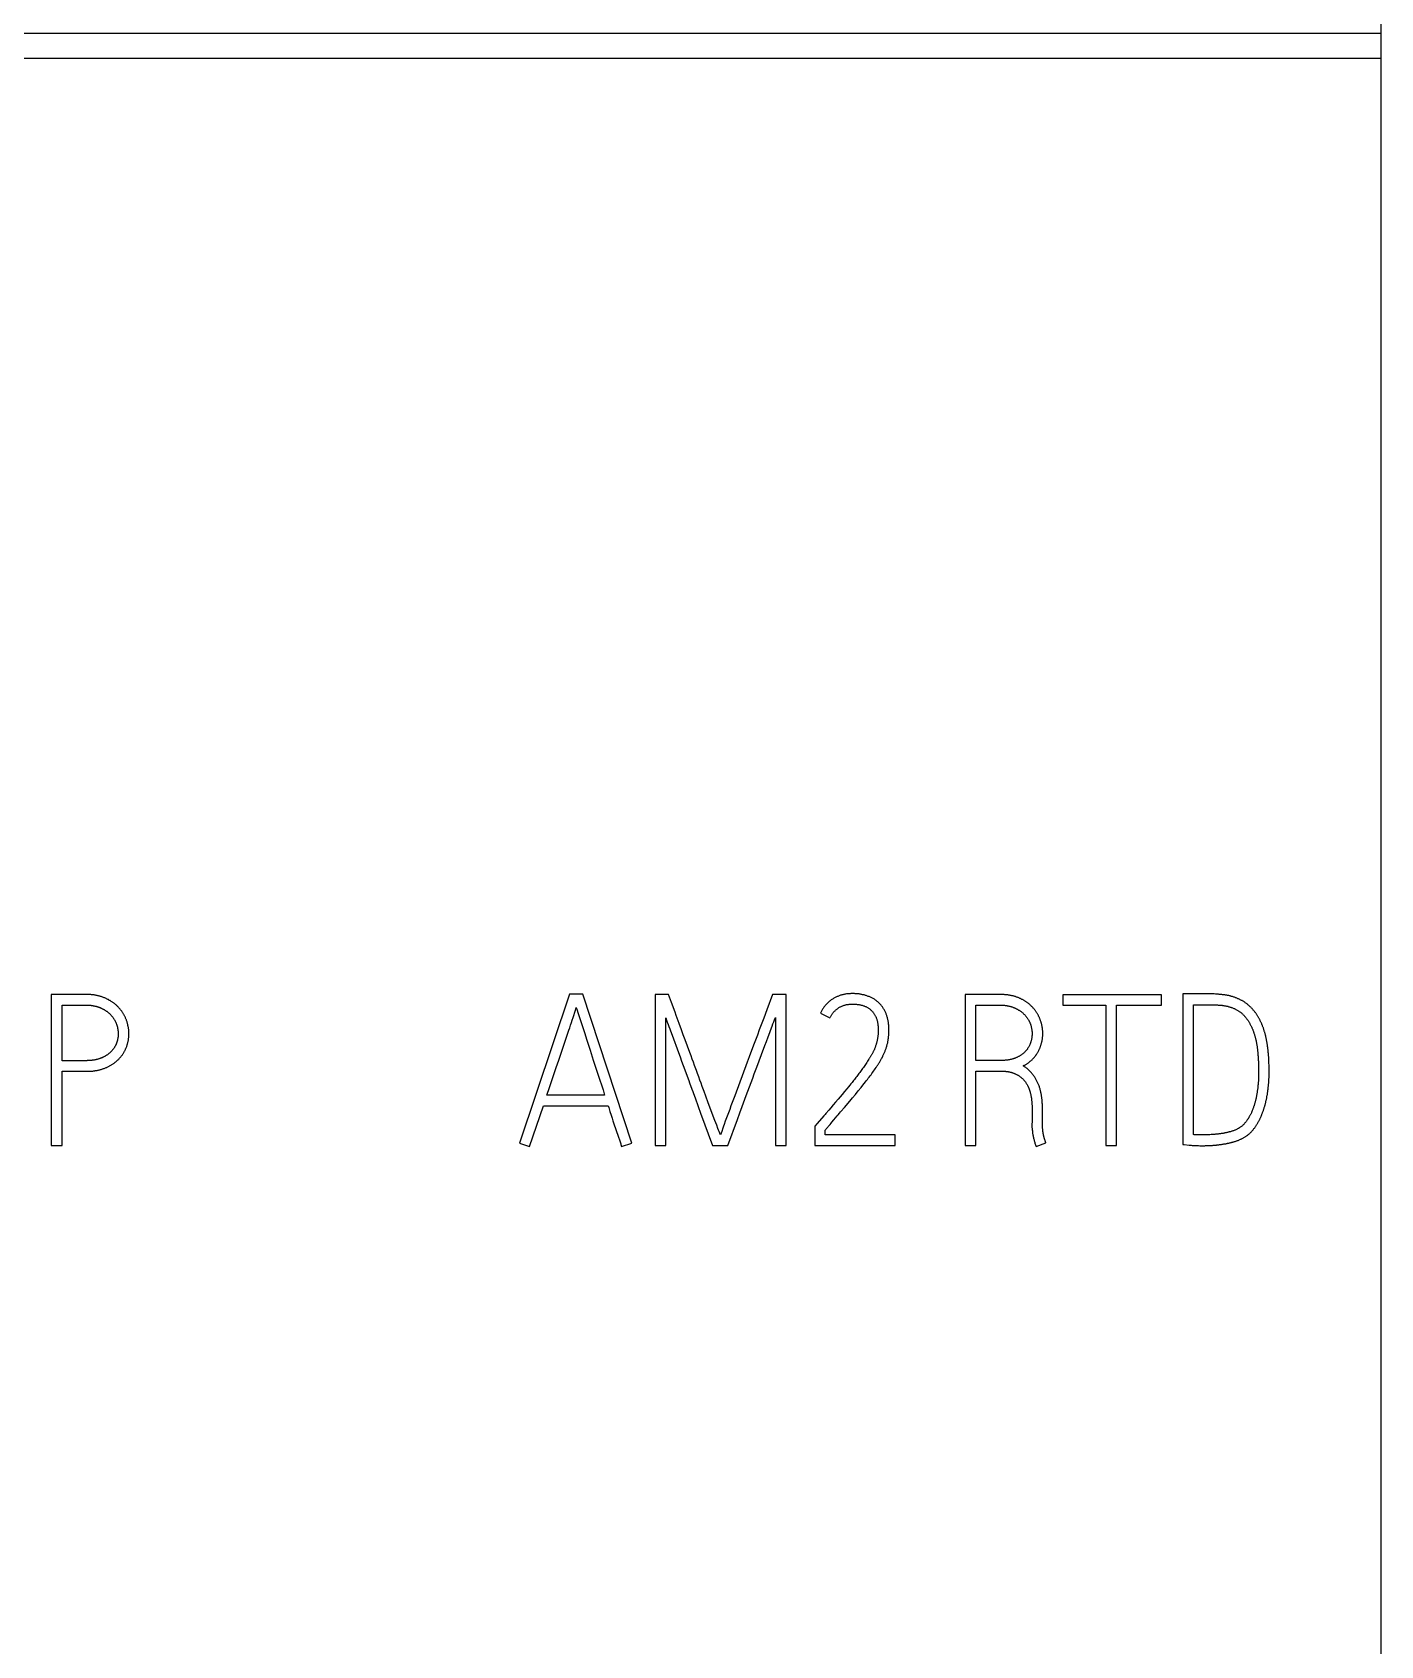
# Model space of a CAD drawing. Extents: x 0 to 420, y 0 to 297.
# Drawn here: x 125.18 to 143.03, y 193.32 to 214.69 of the extents above; entities that cross this region are included whole.
import ezdxf

# ---------------------------------------------------------------- set-up
doc = ezdxf.new("R2010")
doc.units = 0
doc.header["$LTSCALE"] = 23.1
doc.layers.add('10000_FRONT', color=7, linetype='CONTINUOUS')
doc.layers.add('10500_FRONT_LABELING', color=7, linetype='CONTINUOUS')

msp = doc.modelspace()

# ---------------------------------------------------------------- linework, layer by layer
at = {"layer": '10000_FRONT', "color": 7, "linetype": 'CONTINUOUS'}
for p, q in [((143.031, 237.197), (143.031, 147.197)), ((107.531, 214.677), (143.031, 214.677)), ((107.531, 214.344), (143.031, 214.344))]:
    msp.add_line(p, q, dxfattribs=at)
at = {"layer": '10500_FRONT_LABELING', "color": 7, "linetype": 'CONTINUOUS'}
for p, q in [((125.433, 201.947), (125.433, 199.947)), ((125.894, 201.947), (125.433, 201.947)), ((132.294, 201.95), (131.631, 199.977)), ((132.471, 201.95), (132.294, 201.95)), ((133.118, 199.977), (132.471, 201.95)), ((133.425, 201.947), (133.425, 199.947)), ((133.603, 201.947), (133.425, 201.947)), ((133.642, 201.84), (133.603, 201.947)), ((134.979, 201.947), (134.905, 201.745)), ((135.159, 201.947), (134.979, 201.947)), ((135.159, 199.947), (135.159, 201.947)), ((137.531, 201.947), (137.531, 199.947)), ((137.991, 201.947), (137.531, 201.947)), ((138.821, 201.944), (138.821, 201.803)), ((140.127, 201.944), (138.821, 201.944)), ((140.127, 201.803), (140.127, 201.944)), ((140.41, 201.953), (140.41, 199.961)), ((140.775, 201.955), (140.758, 201.955)), ((140.792, 201.954), (140.775, 201.955)), ((140.809, 201.953), (140.792, 201.954)), ((140.826, 201.953), (140.809, 201.953)), ((140.843, 201.952), (140.826, 201.953)), ((125.575, 201.07), (125.575, 201.805)), ((125.575, 201.805), (125.894, 201.805)), ((132.404, 201.706), (132.446, 201.574)), ((133.689, 201.712), (133.642, 201.84)), ((134.905, 201.745), (134.863, 201.633)), ((135.614, 201.7), (135.739, 201.636)), ((137.672, 201.073), (137.672, 201.805)), ((137.672, 201.805), (137.991, 201.805)), ((138.821, 201.803), (139.392, 201.803)), ((139.392, 201.803), (139.392, 199.947)), ((139.534, 199.947), (139.534, 201.803)), ((139.534, 201.803), (140.127, 201.803)), ((140.552, 200.091), (140.552, 201.811)), ((132.261, 201.408), (132.284, 201.474)), ((132.446, 201.574), (132.467, 201.508)), ((132.467, 201.508), (132.489, 201.441)), ((133.567, 199.947), (133.567, 201.636)), ((133.776, 201.477), (133.744, 201.562)), ((133.799, 201.412), (133.776, 201.477)), ((134.805, 201.477), (134.78, 201.409)), ((134.83, 201.544), (134.805, 201.477)), ((134.863, 201.633), (134.83, 201.544)), ((135.018, 201.642), (135.018, 199.947)), ((132.194, 201.21), (132.216, 201.276)), ((132.216, 201.276), (132.261, 201.408)), ((132.489, 201.441), (132.521, 201.342)), ((132.521, 201.342), (132.564, 201.21)), ((133.65, 201.407), (133.735, 201.178)), ((133.823, 201.348), (133.799, 201.412)), ((133.887, 201.178), (133.823, 201.348)), ((134.73, 201.275), (134.671, 201.119)), ((134.755, 201.342), (134.73, 201.275)), ((134.78, 201.409), (134.755, 201.342)), ((134.835, 201.154), (134.877, 201.269)), ((134.877, 201.269), (134.899, 201.326)), ((134.899, 201.326), (134.921, 201.384)), ((125.901, 201.07), (125.575, 201.07)), ((132.116, 200.979), (132.149, 201.078)), ((132.149, 201.078), (132.171, 201.144)), ((132.171, 201.144), (132.194, 201.21)), ((132.564, 201.21), (132.607, 201.078)), ((132.607, 201.078), (132.65, 200.946)), ((133.735, 201.178), (133.756, 201.121)), ((133.756, 201.121), (133.777, 201.064)), ((133.777, 201.064), (133.798, 201.007)), ((133.903, 201.135), (133.887, 201.178)), ((133.918, 201.092), (133.903, 201.135)), ((133.934, 201.049), (133.918, 201.092)), ((134.646, 201.052), (134.48, 200.604)), ((134.671, 201.119), (134.646, 201.052)), ((134.771, 200.982), (134.835, 201.154)), ((136.22, 201.034), (136.211, 201.02)), ((136.229, 201.048), (136.22, 201.034)), ((136.238, 201.062), (136.229, 201.048)), ((136.247, 201.076), (136.238, 201.062)), ((136.256, 201.09), (136.247, 201.076)), ((138.014, 201.073), (137.672, 201.073)), ((141.403, 201.178), (141.404, 201.162)), ((141.404, 201.162), (141.406, 201.145)), ((141.406, 201.145), (141.407, 201.129)), ((141.407, 201.129), (141.408, 201.112)), ((141.408, 201.112), (141.409, 201.095)), ((141.409, 201.095), (141.41, 201.078)), ((141.41, 201.078), (141.411, 201.062)), ((141.411, 201.062), (141.411, 201.045)), ((141.411, 201.045), (141.412, 201.028)), ((141.541, 201.197), (141.539, 201.213)), ((141.543, 201.18), (141.541, 201.197)), ((141.549, 201.087), (141.549, 201.104)), ((141.55, 201.07), (141.549, 201.087)), ((141.551, 201.053), (141.55, 201.07)), ((141.551, 201.036), (141.551, 201.053)), ((141.552, 201.011), (141.551, 201.036)), ((125.575, 199.947), (125.575, 200.929)), ((125.575, 200.929), (125.894, 200.929)), ((132.027, 200.715), (132.071, 200.847)), ((132.071, 200.847), (132.116, 200.979)), ((132.65, 200.946), (132.672, 200.88)), ((132.672, 200.88), (132.693, 200.814)), ((133.85, 200.863), (133.871, 200.806)), ((133.987, 200.899), (133.972, 200.942)), ((134.003, 200.856), (133.987, 200.899)), ((134.019, 200.813), (134.003, 200.856)), ((134.696, 200.781), (134.717, 200.838)), ((134.717, 200.838), (134.739, 200.896)), ((134.739, 200.896), (134.771, 200.982)), ((136.063, 200.821), (136.053, 200.808)), ((136.074, 200.834), (136.063, 200.821)), ((136.084, 200.847), (136.074, 200.834)), ((136.094, 200.86), (136.084, 200.847)), ((136.104, 200.873), (136.094, 200.86)), ((136.114, 200.886), (136.104, 200.873)), ((136.124, 200.899), (136.114, 200.886)), ((136.134, 200.913), (136.124, 200.899)), ((136.144, 200.926), (136.134, 200.913)), ((136.153, 200.939), (136.144, 200.926)), ((136.163, 200.953), (136.153, 200.939)), ((136.173, 200.966), (136.163, 200.953)), ((136.182, 200.98), (136.173, 200.966)), ((136.192, 200.993), (136.182, 200.98)), ((136.201, 201.007), (136.192, 200.993)), ((136.211, 201.02), (136.201, 201.007)), ((136.224, 200.806), (136.236, 200.822)), ((136.236, 200.822), (136.248, 200.837)), ((136.248, 200.837), (136.26, 200.853)), ((136.26, 200.853), (136.272, 200.868)), ((136.272, 200.868), (136.284, 200.884)), ((136.284, 200.884), (136.295, 200.9)), ((136.295, 200.9), (136.307, 200.916)), ((136.307, 200.916), (136.318, 200.932)), ((136.318, 200.932), (136.329, 200.948)), ((136.329, 200.948), (136.34, 200.964)), ((136.34, 200.964), (136.352, 200.98)), ((137.672, 199.947), (137.672, 200.932)), ((137.672, 200.932), (138.008, 200.932)), ((141.412, 201.028), (141.413, 201.012)), ((141.413, 201.012), (141.413, 200.995)), ((141.413, 200.995), (141.414, 200.978)), ((141.414, 200.978), (141.414, 200.961)), ((141.414, 200.961), (141.414, 200.945)), ((141.414, 200.945), (141.414, 200.928)), ((141.414, 200.928), (141.414, 200.911)), ((141.414, 200.911), (141.414, 200.894)), ((141.552, 200.977), (141.552, 201.011)), ((141.553, 200.951), (141.552, 200.977)), ((141.553, 200.934), (141.553, 200.951)), ((141.553, 200.917), (141.553, 200.934)), ((131.994, 200.615), (132.027, 200.715)), ((132.757, 200.615), (131.994, 200.615)), ((132.693, 200.814), (132.715, 200.748)), ((132.715, 200.748), (132.736, 200.682)), ((132.736, 200.682), (132.757, 200.615)), ((133.934, 200.634), (133.955, 200.577)), ((134.034, 200.771), (134.019, 200.813)), ((134.05, 200.728), (134.034, 200.771)), ((134.074, 200.664), (134.05, 200.728)), ((134.097, 200.6), (134.074, 200.664)), ((134.579, 200.464), (134.633, 200.608)), ((134.633, 200.608), (134.654, 200.665)), ((134.654, 200.665), (134.696, 200.781)), ((135.9, 200.623), (135.874, 200.591)), ((135.932, 200.661), (135.9, 200.623)), ((135.964, 200.699), (135.932, 200.661)), ((135.985, 200.724), (135.964, 200.699)), ((136.001, 200.744), (135.985, 200.724)), ((136.017, 200.763), (136.001, 200.744)), ((136.033, 200.782), (136.017, 200.763)), ((136.043, 200.795), (136.033, 200.782)), ((136.039, 200.578), (136.077, 200.623)), ((136.053, 200.808), (136.043, 200.795)), ((136.077, 200.623), (136.114, 200.669)), ((136.114, 200.669), (136.151, 200.714)), ((136.151, 200.714), (136.176, 200.745)), ((136.176, 200.745), (136.194, 200.768)), ((136.194, 200.768), (136.212, 200.791)), ((136.212, 200.791), (136.224, 200.806)), ((131.764, 199.933), (131.947, 200.474)), ((131.947, 200.474), (132.804, 200.474)), ((132.804, 200.474), (132.812, 200.449)), ((132.812, 200.449), (132.828, 200.398)), ((132.828, 200.398), (132.844, 200.348)), ((134.129, 200.514), (134.097, 200.6)), ((134.217, 200.28), (134.129, 200.514)), ((134.455, 200.537), (134.43, 200.47)), ((134.48, 200.604), (134.455, 200.537)), ((134.547, 200.378), (134.579, 200.464)), ((135.724, 200.415), (135.686, 200.372)), ((135.75, 200.447), (135.724, 200.415)), ((135.783, 200.484), (135.75, 200.447)), ((135.815, 200.522), (135.783, 200.484)), ((135.847, 200.56), (135.815, 200.522)), ((135.874, 200.591), (135.847, 200.56)), ((135.932, 200.451), (136.001, 200.533)), ((136.001, 200.533), (136.039, 200.578)), ((138.416, 200.439), (138.416, 200.258)), ((138.554, 200.349), (138.554, 200.405)), ((132.844, 200.348), (132.856, 200.31)), ((132.856, 200.31), (132.868, 200.272)), ((132.868, 200.272), (132.885, 200.222)), ((132.885, 200.222), (132.902, 200.172)), ((134.028, 200.376), (134.186, 199.947)), ((134.241, 200.216), (134.217, 200.28)), ((134.257, 200.173), (134.241, 200.216)), ((134.355, 200.268), (134.339, 200.223)), ((134.372, 200.313), (134.355, 200.268)), ((134.389, 200.358), (134.372, 200.313)), ((134.388, 199.947), (134.515, 200.292)), ((134.515, 200.292), (134.547, 200.378)), ((135.572, 200.24), (135.539, 200.202)), ((135.539, 200.202), (135.539, 199.947)), ((135.659, 200.34), (135.572, 200.24)), ((135.675, 200.359), (135.659, 200.34)), ((135.686, 200.372), (135.675, 200.359)), ((135.716, 200.197), (135.729, 200.212)), ((135.729, 200.212), (135.741, 200.227)), ((135.741, 200.227), (135.754, 200.242)), ((135.754, 200.242), (135.767, 200.257)), ((135.767, 200.257), (135.792, 200.287)), ((135.792, 200.287), (135.836, 200.339)), ((135.836, 200.339), (135.849, 200.354)), ((135.849, 200.354), (135.868, 200.376)), ((135.868, 200.376), (135.881, 200.391)), ((138.416, 200.258), (138.413, 200.233)), ((138.552, 200.255), (138.552, 200.299)), ((131.631, 199.977), (131.764, 199.933)), ((132.919, 200.121), (132.927, 200.096)), ((132.927, 200.096), (132.945, 200.046)), ((132.982, 199.933), (133.118, 199.977)), ((135.678, 200.086), (135.678, 200.152)), ((136.604, 200.086), (135.678, 200.086)), ((136.604, 199.947), (136.604, 200.086)), ((138.468, 199.933), (138.599, 199.983)), ((138.556, 200.161), (138.555, 200.172)), ((140.703, 200.089), (140.686, 200.088)), ((140.72, 200.089), (140.703, 200.089)), ((140.737, 200.089), (140.72, 200.089)), ((140.753, 200.09), (140.737, 200.089)), ((140.77, 200.09), (140.753, 200.09)), ((140.787, 200.091), (140.77, 200.09)), ((125.433, 199.947), (125.575, 199.947)), ((133.425, 199.947), (133.567, 199.947)), ((134.186, 199.947), (134.388, 199.947)), ((135.018, 199.947), (135.159, 199.947)), ((135.539, 199.947), (136.604, 199.947)), ((137.531, 199.947), (137.672, 199.947)), ((139.392, 199.947), (139.534, 199.947)), ((140.41, 199.961), (140.427, 199.959)), ((140.427, 199.959), (140.494, 199.953)), ((140.494, 199.953), (140.52, 199.95)), ((140.52, 199.95), (140.536, 199.949)), ((140.62, 199.945), (140.637, 199.944)), ((140.637, 199.944), (140.654, 199.944)), ((140.654, 199.944), (140.671, 199.944)), ((140.746, 199.946), (140.763, 199.947)), ((140.763, 199.947), (140.78, 199.947)), ((140.78, 199.947), (140.796, 199.948))]:
    msp.add_line(p, q, dxfattribs=at)
for points in [[(125.894, 200.929), (125.903, 200.929), (125.911, 200.929), (125.92, 200.929), (125.929, 200.93), (125.938, 200.93), (125.946, 200.931), (125.955, 200.931), (125.964, 200.932), (125.972, 200.933), (125.981, 200.933), (125.99, 200.934), (125.998, 200.935), (126.007, 200.937), (126.015, 200.938), (126.024, 200.939), (126.032, 200.941), (126.041, 200.942), (126.05, 200.944), (126.058, 200.946), (126.067, 200.948), (126.075, 200.95), (126.083, 200.952), (126.092, 200.955), (126.1, 200.957), (126.109, 200.96), (126.117, 200.962), (126.125, 200.965), (126.134, 200.968), (126.142, 200.971), (126.15, 200.974), (126.158, 200.978), (126.166, 200.981), (126.174, 200.985), (126.182, 200.988), (126.19, 200.992), (126.197, 200.996), (126.205, 201), (126.213, 201.005), (126.22, 201.009), (126.228, 201.014), (126.235, 201.018), (126.242, 201.023), (126.25, 201.028), (126.257, 201.033), (126.264, 201.038), (126.271, 201.043), (126.278, 201.049), (126.285, 201.054), (126.291, 201.06), (126.298, 201.066), (126.305, 201.071), (126.311, 201.077), (126.317, 201.083), (126.324, 201.089), (126.33, 201.096), (126.336, 201.102), (126.341, 201.108), (126.347, 201.115), (126.353, 201.122), (126.358, 201.128), (126.364, 201.135), (126.369, 201.142), (126.374, 201.149), (126.379, 201.156), (126.384, 201.164), (126.389, 201.171), (126.393, 201.179), (126.398, 201.186), (126.402, 201.194), (126.406, 201.202), (126.41, 201.209), (126.414, 201.217), (126.417, 201.225), (126.421, 201.233), (126.424, 201.241), (126.427, 201.249), (126.431, 201.257), (126.433, 201.266), (126.436, 201.274), (126.439, 201.282), (126.441, 201.291), (126.443, 201.299), (126.446, 201.308), (126.448, 201.316), (126.45, 201.325), (126.451, 201.333), (126.453, 201.342), (126.454, 201.351), (126.455, 201.359), (126.456, 201.368), (126.457, 201.377), (126.458, 201.385), (126.459, 201.394), (126.459, 201.403), (126.459, 201.412), (126.46, 201.42), (126.46, 201.429), (126.46, 201.438), (126.459, 201.446), (126.459, 201.455), (126.458, 201.464), (126.458, 201.473), (126.457, 201.481), (126.456, 201.49), (126.454, 201.499), (126.453, 201.508), (126.452, 201.516), (126.45, 201.525), (126.448, 201.533), (126.446, 201.542), (126.444, 201.55), (126.442, 201.559), (126.44, 201.567), (126.437, 201.576), (126.435, 201.584), (126.432, 201.592), (126.429, 201.6), (126.426, 201.609), (126.423, 201.617), (126.42, 201.625), (126.416, 201.633), (126.413, 201.641), (126.409, 201.649), (126.405, 201.657), (126.401, 201.665), (126.397, 201.672), (126.393, 201.68), (126.389, 201.688), (126.384, 201.695), (126.38, 201.703), (126.375, 201.71), (126.37, 201.717), (126.365, 201.724), (126.36, 201.731), (126.355, 201.738), (126.349, 201.745), (126.344, 201.752), (126.338, 201.758), (126.332, 201.765), (126.327, 201.771), (126.321, 201.778), (126.315, 201.784), (126.308, 201.79), (126.302, 201.797), (126.296, 201.803), (126.289, 201.808), (126.282, 201.814), (126.276, 201.82), (126.269, 201.825), (126.262, 201.831), (126.255, 201.836), (126.248, 201.841), (126.241, 201.846), (126.234, 201.851), (126.226, 201.855), (126.219, 201.86), (126.212, 201.865), (126.204, 201.869), (126.196, 201.873), (126.189, 201.878), (126.181, 201.882), (126.173, 201.886), (126.165, 201.889), (126.157, 201.893), (126.149, 201.897), (126.141, 201.9), (126.133, 201.904), (126.125, 201.907), (126.117, 201.91), (126.109, 201.913), (126.101, 201.916), (126.092, 201.919), (126.084, 201.921), (126.076, 201.924), (126.067, 201.926), (126.059, 201.928), (126.05, 201.93), (126.042, 201.932), (126.033, 201.934), (126.025, 201.935), (126.016, 201.937), (126.008, 201.938), (125.999, 201.94), (125.99, 201.941), (125.981, 201.942), (125.973, 201.943), (125.964, 201.944), (125.955, 201.945), (125.946, 201.945), (125.938, 201.946), (125.929, 201.946), (125.92, 201.947), (125.911, 201.947), (125.903, 201.947), (125.894, 201.947)], [(136.416, 201.805), (136.409, 201.812), (136.403, 201.82), (136.396, 201.827), (136.389, 201.834), (136.382, 201.841), (136.375, 201.848), (136.367, 201.854), (136.36, 201.86), (136.352, 201.866), (136.344, 201.872), (136.336, 201.878), (136.328, 201.883), (136.319, 201.888), (136.311, 201.893), (136.302, 201.898), (136.293, 201.902), (136.285, 201.906), (136.276, 201.91), (136.266, 201.914), (136.257, 201.918), (136.248, 201.922), (136.239, 201.925), (136.23, 201.928), (136.22, 201.931), (136.211, 201.934), (136.201, 201.937), (136.192, 201.94), (136.182, 201.942), (136.173, 201.944), (136.163, 201.947), (136.154, 201.948), (136.144, 201.95), (136.134, 201.952), (136.125, 201.953), (136.115, 201.954), (136.105, 201.955), (136.095, 201.956), (136.085, 201.957), (136.075, 201.957), (136.065, 201.958), (136.056, 201.958), (136.046, 201.958), (136.036, 201.958), (136.026, 201.958), (136.016, 201.958), (136.006, 201.957), (135.996, 201.957), (135.987, 201.956), (135.977, 201.955), (135.967, 201.954), (135.957, 201.953), (135.948, 201.951), (135.938, 201.95), (135.928, 201.948), (135.918, 201.946), (135.909, 201.944), (135.899, 201.941), (135.889, 201.939), (135.88, 201.936), (135.871, 201.933), (135.861, 201.93), (135.852, 201.926), (135.843, 201.922), (135.834, 201.919), (135.825, 201.914), (135.816, 201.91), (135.807, 201.906), (135.799, 201.901), (135.79, 201.896), (135.782, 201.891), (135.773, 201.885), (135.765, 201.88), (135.757, 201.874), (135.749, 201.868), (135.741, 201.862), (135.734, 201.856), (135.726, 201.849), (135.719, 201.843), (135.711, 201.836), (135.704, 201.829), (135.698, 201.822), (135.691, 201.815), (135.684, 201.808), (135.678, 201.8), (135.671, 201.793), (135.665, 201.785), (135.659, 201.777), (135.653, 201.769), (135.648, 201.761), (135.642, 201.752), (135.637, 201.744), (135.632, 201.735), (135.627, 201.727), (135.623, 201.718), (135.618, 201.709), (135.614, 201.7)], [(138.299, 201.001), (138.306, 201.005), (138.313, 201.009), (138.32, 201.012), (138.327, 201.016), (138.334, 201.021), (138.341, 201.025), (138.347, 201.029), (138.354, 201.033), (138.36, 201.038), (138.367, 201.042), (138.373, 201.047), (138.379, 201.052), (138.386, 201.057), (138.392, 201.062), (138.398, 201.067), (138.404, 201.072), (138.41, 201.077), (138.415, 201.083), (138.421, 201.088), (138.427, 201.094), (138.432, 201.1), (138.438, 201.106), (138.443, 201.112), (138.448, 201.118), (138.453, 201.124), (138.458, 201.13), (138.463, 201.136), (138.467, 201.143), (138.472, 201.149), (138.476, 201.156), (138.48, 201.162), (138.484, 201.169), (138.488, 201.176), (138.492, 201.183), (138.496, 201.189), (138.5, 201.196), (138.504, 201.203), (138.507, 201.211), (138.51, 201.218), (138.514, 201.225), (138.517, 201.232), (138.52, 201.24), (138.523, 201.247), (138.526, 201.255), (138.528, 201.262), (138.531, 201.269), (138.533, 201.277), (138.536, 201.284), (138.538, 201.292), (138.54, 201.3), (138.542, 201.307), (138.544, 201.315), (138.546, 201.323), (138.547, 201.33), (138.549, 201.338), (138.55, 201.346), (138.552, 201.354), (138.553, 201.362), (138.554, 201.37), (138.555, 201.378), (138.555, 201.385), (138.556, 201.393), (138.556, 201.401), (138.557, 201.409), (138.557, 201.417), (138.557, 201.425), (138.557, 201.433), (138.557, 201.441), (138.557, 201.448), (138.556, 201.456), (138.556, 201.464), (138.555, 201.472), (138.555, 201.48), (138.554, 201.488), (138.553, 201.496), (138.552, 201.503), (138.551, 201.511), (138.549, 201.519), (138.548, 201.527), (138.546, 201.535), (138.544, 201.542), (138.543, 201.55), (138.541, 201.558), (138.539, 201.565), (138.537, 201.573), (138.534, 201.581), (138.532, 201.588), (138.529, 201.596), (138.527, 201.603), (138.524, 201.611), (138.521, 201.618), (138.518, 201.625), (138.515, 201.632), (138.512, 201.64), (138.509, 201.647), (138.506, 201.654), (138.502, 201.661), (138.499, 201.668), (138.495, 201.675), (138.491, 201.682), (138.487, 201.689), (138.483, 201.696), (138.479, 201.703), (138.475, 201.709), (138.47, 201.716), (138.466, 201.722), (138.461, 201.729), (138.456, 201.735), (138.452, 201.742), (138.447, 201.748), (138.442, 201.754), (138.437, 201.76), (138.432, 201.766), (138.426, 201.772), (138.421, 201.778), (138.416, 201.783), (138.41, 201.789), (138.405, 201.795), (138.399, 201.8), (138.393, 201.805), (138.387, 201.811), (138.381, 201.816), (138.375, 201.821), (138.369, 201.826), (138.363, 201.831), (138.356, 201.836), (138.35, 201.84), (138.343, 201.845), (138.337, 201.849), (138.33, 201.854), (138.324, 201.858), (138.317, 201.862), (138.31, 201.866), (138.303, 201.87), (138.296, 201.874), (138.289, 201.878), (138.282, 201.882), (138.275, 201.885), (138.268, 201.889), (138.261, 201.892), (138.254, 201.895), (138.247, 201.898), (138.239, 201.902), (138.232, 201.905), (138.225, 201.907), (138.217, 201.91), (138.21, 201.913), (138.202, 201.916), (138.194, 201.918), (138.187, 201.92), (138.179, 201.923), (138.172, 201.925), (138.164, 201.927), (138.156, 201.929), (138.149, 201.93), (138.141, 201.932), (138.133, 201.934), (138.126, 201.935), (138.118, 201.937), (138.11, 201.938), (138.102, 201.939), (138.094, 201.94), (138.087, 201.941), (138.079, 201.942), (138.071, 201.943), (138.063, 201.944), (138.055, 201.944), (138.047, 201.945), (138.039, 201.946), (138.031, 201.946), (138.023, 201.946), (138.015, 201.947), (138.007, 201.947), (137.999, 201.947), (137.991, 201.947)], [(140.758, 201.955), (140.749, 201.955), (140.741, 201.955), (140.732, 201.955), (140.724, 201.955), (140.41, 201.953)], [(141.539, 201.213), (141.538, 201.222), (141.537, 201.23), (141.536, 201.239), (141.535, 201.247), (141.534, 201.255), (141.533, 201.264), (141.532, 201.272), (141.53, 201.28), (141.529, 201.289), (141.528, 201.297), (141.526, 201.305), (141.525, 201.314), (141.523, 201.322), (141.522, 201.33), (141.52, 201.339), (141.519, 201.347), (141.517, 201.355), (141.515, 201.363), (141.513, 201.372), (141.511, 201.38), (141.51, 201.388), (141.508, 201.397), (141.506, 201.405), (141.504, 201.413), (141.502, 201.421), (141.499, 201.43), (141.497, 201.438), (141.495, 201.446), (141.493, 201.454), (141.49, 201.462), (141.488, 201.471), (141.485, 201.479), (141.483, 201.487), (141.48, 201.495), (141.477, 201.503), (141.474, 201.511), (141.471, 201.519), (141.468, 201.527), (141.465, 201.535), (141.462, 201.543), (141.459, 201.551), (141.455, 201.559), (141.452, 201.566), (141.448, 201.574), (141.445, 201.582), (141.441, 201.59), (141.437, 201.597), (141.434, 201.605), (141.43, 201.612), (141.426, 201.62), (141.422, 201.627), (141.417, 201.635), (141.413, 201.642), (141.409, 201.65), (141.404, 201.657), (141.4, 201.664), (141.395, 201.671), (141.39, 201.679), (141.386, 201.686), (141.381, 201.693), (141.376, 201.7), (141.371, 201.706), (141.365, 201.713), (141.36, 201.72), (141.355, 201.727), (141.349, 201.733), (141.344, 201.74), (141.338, 201.746), (141.333, 201.752), (141.327, 201.759), (141.321, 201.765), (141.315, 201.771), (141.31, 201.777), (141.304, 201.783), (141.297, 201.789), (141.291, 201.795), (141.285, 201.8), (141.279, 201.806), (141.272, 201.811), (141.266, 201.817), (141.259, 201.822), (141.252, 201.827), (141.245, 201.833), (141.238, 201.838), (141.231, 201.843), (141.224, 201.847), (141.217, 201.852), (141.21, 201.856), (141.202, 201.861), (141.195, 201.865), (141.187, 201.869), (141.18, 201.873), (141.172, 201.877), (141.165, 201.881), (141.157, 201.884), (141.149, 201.888), (141.141, 201.891), (141.133, 201.895), (141.126, 201.898), (141.118, 201.901), (141.11, 201.904), (141.102, 201.907), (141.094, 201.91), (141.086, 201.912), (141.077, 201.915), (141.069, 201.918), (141.061, 201.92), (141.053, 201.922), (141.045, 201.925), (141.036, 201.927), (141.028, 201.929), (141.02, 201.931), (141.011, 201.933), (141.003, 201.934), (140.995, 201.936), (140.986, 201.937), (140.978, 201.939), (140.969, 201.94), (140.961, 201.941), (140.953, 201.942), (140.944, 201.943), (140.936, 201.944), (140.927, 201.945), (140.919, 201.946), (140.91, 201.947), (140.902, 201.948), (140.894, 201.948), (140.885, 201.949), (140.877, 201.95), (140.868, 201.95), (140.86, 201.951), (140.843, 201.952)], [(125.894, 201.805), (125.901, 201.805), (125.907, 201.805), (125.914, 201.805), (125.921, 201.805), (125.927, 201.805), (125.934, 201.804), (125.941, 201.804), (125.948, 201.803), (125.954, 201.803), (125.961, 201.802), (125.968, 201.801), (125.974, 201.8), (125.981, 201.799), (125.987, 201.798), (125.994, 201.797), (126.001, 201.796), (126.007, 201.794), (126.014, 201.793), (126.02, 201.791), (126.027, 201.79), (126.033, 201.788), (126.04, 201.786), (126.046, 201.784), (126.053, 201.782), (126.059, 201.78), (126.065, 201.777), (126.072, 201.775), (126.078, 201.772), (126.084, 201.77), (126.09, 201.767), (126.096, 201.764), (126.102, 201.761), (126.108, 201.758), (126.114, 201.755), (126.12, 201.752), (126.126, 201.749), (126.132, 201.746), (126.138, 201.742), (126.143, 201.739), (126.149, 201.735), (126.155, 201.731), (126.16, 201.727), (126.166, 201.724), (126.171, 201.72), (126.177, 201.715), (126.182, 201.711), (126.187, 201.707), (126.192, 201.703), (126.197, 201.698), (126.202, 201.694), (126.207, 201.689), (126.212, 201.684), (126.217, 201.68), (126.221, 201.675), (126.226, 201.67), (126.23, 201.665), (126.234, 201.66), (126.239, 201.655), (126.243, 201.649), (126.247, 201.644), (126.251, 201.639), (126.255, 201.633), (126.258, 201.627), (126.262, 201.622), (126.266, 201.616), (126.269, 201.61), (126.272, 201.604), (126.276, 201.598), (126.279, 201.592), (126.282, 201.586), (126.285, 201.58), (126.287, 201.574), (126.29, 201.568), (126.292, 201.562), (126.295, 201.555), (126.297, 201.549), (126.299, 201.543), (126.301, 201.536), (126.303, 201.53), (126.305, 201.523), (126.307, 201.517), (126.308, 201.51), (126.31, 201.504), (126.311, 201.497), (126.312, 201.49), (126.313, 201.484), (126.315, 201.477), (126.315, 201.47), (126.316, 201.464), (126.317, 201.457), (126.317, 201.45), (126.318, 201.444), (126.318, 201.437), (126.318, 201.43), (126.318, 201.424), (126.318, 201.417), (126.318, 201.41), (126.318, 201.404), (126.317, 201.397), (126.316, 201.39), (126.316, 201.383), (126.315, 201.377), (126.314, 201.37), (126.313, 201.363), (126.311, 201.357), (126.31, 201.35), (126.309, 201.344), (126.307, 201.337), (126.305, 201.331), (126.303, 201.324), (126.301, 201.318), (126.299, 201.311), (126.297, 201.305), (126.295, 201.299), (126.292, 201.293), (126.29, 201.286), (126.287, 201.28), (126.284, 201.274), (126.281, 201.268), (126.278, 201.262), (126.275, 201.256), (126.271, 201.25), (126.268, 201.245), (126.264, 201.239), (126.26, 201.233), (126.256, 201.228), (126.252, 201.222), (126.248, 201.217), (126.244, 201.212), (126.24, 201.207), (126.235, 201.202), (126.231, 201.197), (126.226, 201.192), (126.222, 201.187), (126.217, 201.183), (126.212, 201.178), (126.207, 201.173), (126.202, 201.169), (126.196, 201.165), (126.191, 201.16), (126.186, 201.156), (126.18, 201.152), (126.175, 201.148), (126.169, 201.145), (126.164, 201.141), (126.158, 201.137), (126.152, 201.134), (126.147, 201.131), (126.141, 201.127), (126.135, 201.124), (126.129, 201.121), (126.123, 201.118), (126.117, 201.115), (126.11, 201.112), (126.104, 201.109), (126.098, 201.107), (126.092, 201.104), (126.086, 201.102), (126.079, 201.099), (126.073, 201.097), (126.067, 201.095), (126.06, 201.093), (126.054, 201.091), (126.047, 201.089), (126.041, 201.087), (126.034, 201.086), (126.028, 201.084), (126.021, 201.083), (126.015, 201.081), (126.008, 201.08), (126.001, 201.079), (125.995, 201.078), (125.988, 201.077), (125.981, 201.076), (125.975, 201.075), (125.968, 201.074), (125.961, 201.074), (125.955, 201.073), (125.948, 201.072), (125.941, 201.072), (125.934, 201.071), (125.928, 201.071), (125.921, 201.071), (125.914, 201.071), (125.907, 201.071), (125.901, 201.07)], [(132.339, 201.64), (132.372, 201.739), (132.382, 201.772)], [(132.382, 201.772), (132.393, 201.739), (132.404, 201.706)], [(133.744, 201.562), (133.705, 201.669), (133.689, 201.712)], [(135.739, 201.636), (135.743, 201.644), (135.746, 201.651), (135.75, 201.659), (135.755, 201.666), (135.759, 201.673), (135.764, 201.68), (135.768, 201.687), (135.773, 201.694), (135.779, 201.7), (135.784, 201.707), (135.789, 201.713), (135.795, 201.719), (135.801, 201.725), (135.807, 201.731), (135.813, 201.737), (135.819, 201.742), (135.826, 201.748), (135.832, 201.753), (135.839, 201.758), (135.845, 201.763), (135.852, 201.768), (135.859, 201.772), (135.867, 201.777), (135.874, 201.781), (135.881, 201.785), (135.889, 201.788), (135.896, 201.792), (135.904, 201.795), (135.912, 201.798), (135.92, 201.801), (135.928, 201.804), (135.936, 201.806), (135.944, 201.808), (135.952, 201.81), (135.96, 201.812), (135.968, 201.813), (135.977, 201.815), (135.985, 201.816), (135.993, 201.817), (136.002, 201.818), (136.01, 201.818), (136.018, 201.819), (136.027, 201.819), (136.035, 201.819), (136.043, 201.819), (136.052, 201.819), (136.06, 201.819), (136.068, 201.819), (136.077, 201.818), (136.085, 201.818), (136.093, 201.817), (136.101, 201.816), (136.11, 201.815), (136.118, 201.814), (136.126, 201.813), (136.134, 201.811), (136.143, 201.809), (136.151, 201.807), (136.159, 201.805), (136.167, 201.803), (136.175, 201.801), (136.183, 201.798), (136.191, 201.795), (136.199, 201.792), (136.207, 201.789), (136.214, 201.786), (136.222, 201.782), (136.229, 201.778), (136.237, 201.774), (136.244, 201.77), (136.251, 201.765), (136.258, 201.76), (136.265, 201.756), (136.271, 201.75), (136.278, 201.745), (136.284, 201.739), (136.29, 201.734), (136.296, 201.728), (136.301, 201.722), (136.307, 201.715), (136.312, 201.709), (136.317, 201.702), (136.322, 201.695), (136.327, 201.688), (136.331, 201.681), (136.335, 201.674), (136.339, 201.666), (136.343, 201.659), (136.347, 201.651), (136.35, 201.644), (136.353, 201.636), (136.356, 201.628), (136.359, 201.62), (136.362, 201.612), (136.364, 201.604), (136.366, 201.596), (136.368, 201.588), (136.37, 201.58), (136.371, 201.571), (136.373, 201.563), (136.374, 201.555), (136.375, 201.547), (136.376, 201.538), (136.377, 201.53), (136.378, 201.522), (136.379, 201.513), (136.379, 201.505), (136.379, 201.497), (136.38, 201.488), (136.38, 201.48), (136.38, 201.471), (136.38, 201.463), (136.379, 201.455), (136.379, 201.446), (136.379, 201.438), (136.378, 201.43), (136.377, 201.421), (136.377, 201.413), (136.376, 201.405), (136.375, 201.397), (136.373, 201.388), (136.372, 201.38), (136.371, 201.372), (136.37, 201.364), (136.368, 201.356), (136.366, 201.348), (136.365, 201.339), (136.363, 201.331), (136.361, 201.323), (136.359, 201.315), (136.357, 201.307), (136.355, 201.299), (136.353, 201.291), (136.35, 201.283), (136.348, 201.275), (136.345, 201.267), (136.343, 201.259), (136.34, 201.251), (136.337, 201.243), (136.334, 201.235), (136.331, 201.228), (136.328, 201.22), (136.324, 201.212), (136.321, 201.205), (136.317, 201.197), (136.314, 201.19), (136.31, 201.183), (136.306, 201.175), (136.302, 201.168), (136.299, 201.161), (136.295, 201.153), (136.291, 201.146), (136.286, 201.139), (136.282, 201.132), (136.278, 201.125), (136.274, 201.118), (136.269, 201.111), (136.265, 201.104), (136.261, 201.097), (136.256, 201.09)], [(136.352, 200.98), (136.357, 200.988), (136.362, 200.997), (136.368, 201.005), (136.373, 201.013), (136.379, 201.021), (136.384, 201.03), (136.389, 201.038), (136.394, 201.046), (136.399, 201.055), (136.404, 201.063), (136.409, 201.072), (136.414, 201.08), (136.419, 201.089), (136.424, 201.097), (136.429, 201.106), (136.433, 201.115), (136.438, 201.123), (136.442, 201.132), (136.446, 201.141), (136.45, 201.15), (136.454, 201.159), (136.458, 201.168), (136.462, 201.177), (136.466, 201.186), (136.47, 201.195), (136.473, 201.204), (136.477, 201.213), (136.48, 201.222), (136.483, 201.232), (136.486, 201.241), (136.489, 201.25), (136.492, 201.26), (136.494, 201.269), (136.497, 201.279), (136.499, 201.289), (136.501, 201.298), (136.504, 201.308), (136.506, 201.318), (136.507, 201.327), (136.509, 201.337), (136.511, 201.347), (136.512, 201.356), (136.514, 201.366), (136.515, 201.376), (136.516, 201.385), (136.517, 201.395), (136.518, 201.405), (136.519, 201.415), (136.52, 201.424), (136.52, 201.434), (136.521, 201.444), (136.521, 201.454), (136.521, 201.463), (136.521, 201.473), (136.521, 201.483), (136.521, 201.493), (136.521, 201.503), (136.52, 201.513), (136.52, 201.522), (136.519, 201.532), (136.518, 201.542), (136.517, 201.552), (136.516, 201.562), (136.514, 201.572), (136.513, 201.581), (136.511, 201.591), (136.509, 201.601), (136.507, 201.611), (136.505, 201.62), (136.503, 201.63), (136.501, 201.639), (136.498, 201.649), (136.495, 201.658), (136.492, 201.668), (136.489, 201.677), (136.486, 201.686), (136.482, 201.696), (136.478, 201.705), (136.474, 201.714), (136.47, 201.723), (136.465, 201.732), (136.461, 201.74), (136.456, 201.749), (136.451, 201.757), (136.445, 201.766), (136.44, 201.774), (136.434, 201.782), (136.428, 201.79), (136.422, 201.797), (136.416, 201.805)], [(137.991, 201.805), (137.999, 201.805), (138.006, 201.805), (138.014, 201.805), (138.021, 201.805), (138.028, 201.804), (138.036, 201.804), (138.043, 201.803), (138.051, 201.803), (138.058, 201.802), (138.065, 201.801), (138.072, 201.8), (138.08, 201.799), (138.087, 201.798), (138.094, 201.796), (138.101, 201.795), (138.109, 201.793), (138.116, 201.792), (138.123, 201.79), (138.13, 201.788), (138.137, 201.786), (138.145, 201.784), (138.152, 201.781), (138.159, 201.779), (138.166, 201.776), (138.172, 201.774), (138.179, 201.771), (138.186, 201.768), (138.193, 201.765), (138.199, 201.762), (138.206, 201.758), (138.213, 201.755), (138.219, 201.752), (138.225, 201.748), (138.232, 201.744), (138.238, 201.741), (138.244, 201.737), (138.251, 201.733), (138.257, 201.729), (138.263, 201.725), (138.269, 201.72), (138.275, 201.716), (138.28, 201.711), (138.286, 201.707), (138.292, 201.702), (138.298, 201.697), (138.303, 201.692), (138.308, 201.687), (138.314, 201.681), (138.319, 201.676), (138.324, 201.671), (138.329, 201.665), (138.334, 201.66), (138.338, 201.654), (138.343, 201.648), (138.347, 201.642), (138.352, 201.636), (138.356, 201.63), (138.36, 201.624), (138.364, 201.617), (138.368, 201.611), (138.371, 201.604), (138.375, 201.598), (138.378, 201.591), (138.381, 201.585), (138.384, 201.578), (138.387, 201.571), (138.39, 201.564), (138.393, 201.557), (138.395, 201.55), (138.397, 201.543), (138.4, 201.536), (138.402, 201.529), (138.404, 201.522), (138.405, 201.515), (138.407, 201.507), (138.409, 201.5), (138.41, 201.493), (138.411, 201.485), (138.412, 201.478), (138.413, 201.471), (138.414, 201.463), (138.415, 201.456), (138.415, 201.449), (138.416, 201.441), (138.416, 201.434), (138.416, 201.426), (138.416, 201.419), (138.415, 201.412), (138.415, 201.404), (138.414, 201.397), (138.414, 201.389), (138.413, 201.382), (138.412, 201.375), (138.411, 201.367), (138.409, 201.36), (138.408, 201.353), (138.406, 201.345), (138.405, 201.338), (138.403, 201.331), (138.401, 201.324), (138.399, 201.317), (138.396, 201.31), (138.394, 201.303), (138.392, 201.296), (138.389, 201.289), (138.386, 201.282), (138.383, 201.275), (138.38, 201.269), (138.376, 201.262), (138.373, 201.255), (138.369, 201.249), (138.365, 201.243), (138.361, 201.236), (138.357, 201.23), (138.353, 201.224), (138.349, 201.218), (138.344, 201.213), (138.339, 201.207), (138.335, 201.201), (138.33, 201.196), (138.325, 201.19), (138.32, 201.185), (138.314, 201.18), (138.309, 201.175), (138.303, 201.17), (138.298, 201.165), (138.292, 201.16), (138.286, 201.156), (138.28, 201.151), (138.274, 201.147), (138.268, 201.143), (138.262, 201.139), (138.255, 201.135), (138.249, 201.131), (138.242, 201.127), (138.236, 201.124), (138.229, 201.12), (138.223, 201.117), (138.216, 201.114), (138.209, 201.111), (138.202, 201.108), (138.195, 201.105), (138.189, 201.102), (138.182, 201.1), (138.175, 201.097), (138.168, 201.095), (138.16, 201.093), (138.153, 201.091), (138.146, 201.089), (138.139, 201.087), (138.132, 201.085), (138.125, 201.084), (138.117, 201.082), (138.11, 201.081), (138.103, 201.08), (138.095, 201.079), (138.088, 201.078), (138.081, 201.077), (138.073, 201.076), (138.066, 201.075), (138.058, 201.075), (138.051, 201.074), (138.043, 201.074), (138.036, 201.074), (138.028, 201.073), (138.021, 201.073), (138.014, 201.073)], [(140.552, 201.811), (140.779, 201.811), (140.788, 201.811), (140.796, 201.811), (140.805, 201.811), (140.813, 201.81), (140.821, 201.81), (140.83, 201.81), (140.838, 201.81), (140.847, 201.809), (140.855, 201.809), (140.863, 201.808), (140.872, 201.808), (140.88, 201.807), (140.888, 201.807), (140.897, 201.806), (140.905, 201.805), (140.913, 201.805), (140.922, 201.804), (140.93, 201.803), (140.938, 201.802), (140.947, 201.801), (140.955, 201.8), (140.963, 201.798), (140.972, 201.797), (140.98, 201.795), (140.988, 201.794), (140.996, 201.792), (141.005, 201.79), (141.013, 201.788), (141.021, 201.785), (141.029, 201.783), (141.037, 201.78), (141.045, 201.778), (141.053, 201.775), (141.061, 201.772), (141.069, 201.769), (141.077, 201.766), (141.085, 201.763), (141.093, 201.759), (141.1, 201.756), (141.108, 201.752), (141.115, 201.748), (141.123, 201.744), (141.13, 201.74), (141.138, 201.736), (141.145, 201.732), (141.152, 201.727), (141.159, 201.722), (141.166, 201.717), (141.173, 201.712), (141.18, 201.707), (141.186, 201.702), (141.193, 201.696), (141.199, 201.691), (141.205, 201.685), (141.211, 201.679), (141.217, 201.673), (141.223, 201.667), (141.228, 201.661), (141.234, 201.655), (141.239, 201.648), (141.245, 201.642), (141.25, 201.635), (141.255, 201.628), (141.26, 201.621), (141.265, 201.614), (141.27, 201.607), (141.274, 201.6), (141.279, 201.593), (141.283, 201.586), (141.288, 201.579), (141.292, 201.571), (141.296, 201.564), (141.3, 201.557), (141.304, 201.549), (141.308, 201.542), (141.312, 201.534), (141.316, 201.527), (141.319, 201.519), (141.323, 201.512), (141.326, 201.504), (141.33, 201.496), (141.333, 201.489), (141.336, 201.481), (141.339, 201.473), (141.342, 201.465), (141.345, 201.457), (141.348, 201.449), (141.35, 201.441), (141.353, 201.433), (141.356, 201.425), (141.358, 201.417), (141.361, 201.409), (141.363, 201.401), (141.365, 201.393), (141.368, 201.384), (141.37, 201.376), (141.372, 201.368), (141.374, 201.36), (141.376, 201.352), (141.378, 201.344), (141.38, 201.335), (141.381, 201.327), (141.383, 201.319), (141.385, 201.311), (141.386, 201.303), (141.388, 201.294), (141.389, 201.286), (141.391, 201.278), (141.392, 201.27), (141.393, 201.261), (141.394, 201.253), (141.396, 201.245), (141.397, 201.237), (141.398, 201.228), (141.399, 201.22), (141.4, 201.212), (141.401, 201.203), (141.401, 201.195), (141.402, 201.187), (141.403, 201.178)], [(132.284, 201.474), (132.295, 201.507), (132.306, 201.541), (132.317, 201.574), (132.328, 201.607), (132.339, 201.64)], [(133.567, 201.636), (133.577, 201.608), (133.587, 201.579), (133.598, 201.55), (133.608, 201.521), (133.619, 201.493), (133.629, 201.464), (133.65, 201.407)], [(134.921, 201.384), (134.942, 201.441), (134.953, 201.47), (134.975, 201.527)], [(134.975, 201.527), (134.986, 201.556), (134.996, 201.584), (135.007, 201.613), (135.018, 201.642)], [(133.972, 200.942), (133.949, 201.006), (133.934, 201.049)], [(141.549, 201.104), (141.548, 201.112), (141.548, 201.121), (141.547, 201.129), (141.546, 201.138), (141.546, 201.146), (141.545, 201.155), (141.544, 201.163), (141.543, 201.18)], [(133.798, 201.007), (133.819, 200.949), (133.85, 200.863)], [(138.008, 200.932), (138.015, 200.932), (138.022, 200.932), (138.029, 200.931), (138.036, 200.931), (138.042, 200.931), (138.049, 200.93), (138.056, 200.93), (138.063, 200.929), (138.07, 200.928), (138.077, 200.928), (138.083, 200.927), (138.09, 200.926), (138.097, 200.925), (138.104, 200.923), (138.11, 200.922), (138.117, 200.921), (138.124, 200.919), (138.13, 200.918), (138.137, 200.916), (138.143, 200.914), (138.15, 200.912), (138.157, 200.91), (138.163, 200.908), (138.17, 200.906), (138.176, 200.903), (138.183, 200.901), (138.189, 200.898), (138.195, 200.895), (138.202, 200.892), (138.208, 200.889), (138.214, 200.886), (138.22, 200.883), (138.226, 200.879), (138.232, 200.876), (138.238, 200.872), (138.243, 200.868), (138.249, 200.865), (138.255, 200.861), (138.26, 200.856), (138.266, 200.852), (138.271, 200.848), (138.277, 200.843), (138.282, 200.839), (138.287, 200.834), (138.292, 200.829), (138.297, 200.824), (138.301, 200.819), (138.306, 200.814), (138.311, 200.809), (138.315, 200.804), (138.319, 200.799), (138.323, 200.793), (138.328, 200.788), (138.332, 200.782), (138.335, 200.776), (138.339, 200.771), (138.343, 200.765), (138.346, 200.759), (138.35, 200.753), (138.353, 200.747), (138.356, 200.741), (138.36, 200.734), (138.363, 200.728), (138.365, 200.722), (138.368, 200.716), (138.371, 200.709), (138.373, 200.703), (138.376, 200.697), (138.378, 200.69), (138.381, 200.684), (138.383, 200.677), (138.385, 200.671), (138.387, 200.664), (138.389, 200.657), (138.391, 200.651), (138.392, 200.644), (138.394, 200.637), (138.396, 200.631), (138.397, 200.624), (138.399, 200.617), (138.4, 200.61), (138.401, 200.604), (138.403, 200.597), (138.404, 200.59), (138.405, 200.583), (138.406, 200.577), (138.407, 200.57), (138.408, 200.563), (138.409, 200.556), (138.41, 200.549), (138.41, 200.542), (138.411, 200.536), (138.412, 200.529), (138.412, 200.522), (138.413, 200.515), (138.413, 200.508), (138.414, 200.501), (138.414, 200.494), (138.414, 200.488), (138.415, 200.481), (138.415, 200.474), (138.415, 200.467), (138.415, 200.46), (138.416, 200.453), (138.416, 200.446), (138.416, 200.439)], [(138.554, 200.405), (138.554, 200.415), (138.554, 200.425), (138.554, 200.435), (138.554, 200.445), (138.554, 200.455), (138.553, 200.466), (138.553, 200.476), (138.552, 200.486), (138.552, 200.496), (138.551, 200.506), (138.551, 200.516), (138.55, 200.526), (138.549, 200.537), (138.548, 200.547), (138.547, 200.557), (138.546, 200.567), (138.545, 200.577), (138.543, 200.587), (138.542, 200.597), (138.54, 200.607), (138.539, 200.617), (138.537, 200.627), (138.535, 200.637), (138.533, 200.647), (138.531, 200.657), (138.529, 200.667), (138.526, 200.677), (138.524, 200.686), (138.521, 200.696), (138.518, 200.706), (138.515, 200.716), (138.512, 200.725), (138.509, 200.735), (138.505, 200.744), (138.501, 200.754), (138.497, 200.763), (138.493, 200.772), (138.489, 200.782), (138.485, 200.791), (138.48, 200.8), (138.476, 200.809), (138.471, 200.818), (138.466, 200.827), (138.46, 200.835), (138.455, 200.844), (138.45, 200.852), (138.444, 200.861), (138.438, 200.869), (138.432, 200.877), (138.426, 200.885), (138.42, 200.893), (138.414, 200.901), (138.407, 200.909), (138.4, 200.917), (138.394, 200.924), (138.387, 200.932), (138.379, 200.939), (138.372, 200.946), (138.365, 200.953), (138.357, 200.96), (138.349, 200.966), (138.341, 200.973), (138.333, 200.979), (138.325, 200.985), (138.317, 200.99), (138.308, 200.996), (138.299, 201.001)], [(141.414, 200.894), (141.414, 200.878), (141.414, 200.869), (141.414, 200.861), (141.413, 200.852), (141.413, 200.844), (141.413, 200.836), (141.412, 200.827), (141.412, 200.819), (141.412, 200.811), (141.411, 200.802), (141.411, 200.794), (141.41, 200.786), (141.409, 200.777), (141.409, 200.769), (141.408, 200.761), (141.407, 200.752), (141.406, 200.744), (141.406, 200.736), (141.405, 200.728), (141.404, 200.719), (141.403, 200.711), (141.402, 200.703), (141.401, 200.694), (141.4, 200.686), (141.399, 200.678), (141.397, 200.67), (141.396, 200.661), (141.395, 200.653), (141.394, 200.645), (141.392, 200.637), (141.391, 200.629), (141.389, 200.62), (141.388, 200.612), (141.386, 200.604), (141.385, 200.596), (141.383, 200.588), (141.381, 200.579), (141.38, 200.571), (141.378, 200.563), (141.376, 200.555), (141.374, 200.547), (141.372, 200.539), (141.37, 200.53)], [(141.55, 200.807), (141.55, 200.816), (141.551, 200.824), (141.551, 200.833), (141.552, 200.841), (141.552, 200.85), (141.552, 200.858), (141.552, 200.867), (141.553, 200.875), (141.553, 200.883), (141.553, 200.892), (141.553, 200.9), (141.553, 200.917)], [(133.871, 200.806), (133.882, 200.777), (133.913, 200.692)], [(133.913, 200.692), (133.924, 200.663), (133.934, 200.634)], [(140.796, 199.948), (140.805, 199.949), (140.813, 199.95), (140.821, 199.95), (140.83, 199.951), (140.838, 199.952), (140.846, 199.953), (140.855, 199.953), (140.863, 199.954), (140.871, 199.955), (140.88, 199.956), (140.888, 199.957), (140.896, 199.958), (140.905, 199.959), (140.913, 199.96), (140.921, 199.962), (140.93, 199.963), (140.938, 199.964), (140.946, 199.965), (140.954, 199.967), (140.963, 199.968), (140.971, 199.97), (140.979, 199.971), (140.988, 199.973), (140.996, 199.974), (141.004, 199.976), (141.013, 199.978), (141.021, 199.98), (141.029, 199.981), (141.037, 199.983), (141.046, 199.985), (141.054, 199.987), (141.062, 199.989), (141.071, 199.991), (141.079, 199.994), (141.087, 199.996), (141.095, 199.999), (141.103, 200.001), (141.112, 200.004), (141.12, 200.007), (141.128, 200.009), (141.136, 200.012), (141.144, 200.015), (141.151, 200.019), (141.159, 200.022), (141.167, 200.025), (141.175, 200.029), (141.183, 200.032), (141.19, 200.036), (141.198, 200.04), (141.205, 200.044), (141.213, 200.048), (141.22, 200.052), (141.228, 200.056), (141.235, 200.061), (141.242, 200.065), (141.249, 200.07), (141.256, 200.075), (141.263, 200.08), (141.27, 200.085), (141.277, 200.091), (141.283, 200.096), (141.29, 200.102), (141.296, 200.107), (141.302, 200.113), (141.308, 200.119), (141.314, 200.125), (141.32, 200.131), (141.326, 200.137), (141.331, 200.143), (141.337, 200.15), (141.342, 200.156), (141.348, 200.163), (141.353, 200.17), (141.358, 200.176), (141.363, 200.183), (141.368, 200.19), (141.373, 200.197), (141.378, 200.204), (141.382, 200.211), (141.387, 200.219), (141.392, 200.226), (141.396, 200.233), (141.4, 200.24), (141.405, 200.248), (141.409, 200.255), (141.413, 200.263), (141.417, 200.27), (141.421, 200.277), (141.425, 200.285), (141.429, 200.293), (141.432, 200.3), (141.436, 200.308), (141.44, 200.315), (141.443, 200.323), (141.447, 200.331), (141.45, 200.339), (141.453, 200.346), (141.456, 200.354), (141.459, 200.362), (141.463, 200.37), (141.466, 200.378), (141.468, 200.386), (141.471, 200.394), (141.474, 200.402), (141.477, 200.41), (141.48, 200.418), (141.482, 200.426), (141.485, 200.434), (141.487, 200.442), (141.49, 200.45), (141.492, 200.459), (141.495, 200.467), (141.497, 200.475), (141.499, 200.483), (141.501, 200.491), (141.504, 200.5), (141.506, 200.508), (141.508, 200.516), (141.51, 200.524), (141.512, 200.532), (141.514, 200.541), (141.515, 200.549), (141.517, 200.557), (141.519, 200.565), (141.521, 200.574), (141.522, 200.582), (141.524, 200.59), (141.525, 200.599), (141.527, 200.607), (141.528, 200.615), (141.53, 200.623), (141.531, 200.632), (141.532, 200.64), (141.533, 200.648), (141.535, 200.657), (141.536, 200.665), (141.537, 200.673), (141.538, 200.682), (141.539, 200.69), (141.54, 200.698), (141.542, 200.715)], [(141.542, 200.715), (141.543, 200.724), (141.544, 200.732), (141.545, 200.74), (141.545, 200.749), (141.546, 200.757), (141.547, 200.765), (141.548, 200.774), (141.548, 200.782), (141.549, 200.791), (141.549, 200.799), (141.55, 200.807)], [(133.955, 200.577), (133.997, 200.462), (134.028, 200.376)], [(134.43, 200.47), (134.414, 200.425), (134.389, 200.358)], [(135.881, 200.391), (135.893, 200.406), (135.9, 200.414), (135.906, 200.421), (135.912, 200.429), (135.919, 200.436), (135.932, 200.451)], [(141.37, 200.53), (141.368, 200.522), (141.365, 200.514), (141.363, 200.506), (141.361, 200.498), (141.359, 200.49), (141.356, 200.482), (141.354, 200.474), (141.351, 200.466), (141.348, 200.458), (141.346, 200.45), (141.343, 200.442), (141.34, 200.434), (141.337, 200.426), (141.334, 200.418), (141.331, 200.411), (141.328, 200.403), (141.325, 200.395), (141.321, 200.387), (141.318, 200.38), (141.314, 200.372), (141.311, 200.364), (141.307, 200.357), (141.303, 200.349), (141.299, 200.342), (141.295, 200.335), (141.291, 200.327), (141.287, 200.32), (141.283, 200.313), (141.278, 200.306), (141.274, 200.298), (141.269, 200.292), (141.265, 200.285), (141.26, 200.278), (141.255, 200.271), (141.25, 200.264), (141.245, 200.258), (141.24, 200.251), (141.234, 200.245), (141.229, 200.239), (141.223, 200.233), (141.217, 200.226), (141.211, 200.221), (141.205, 200.215), (141.199, 200.209), (141.192, 200.204), (141.186, 200.198), (141.179, 200.193), (141.172, 200.188), (141.165, 200.183), (141.158, 200.179), (141.151, 200.174), (141.144, 200.17), (141.137, 200.166), (141.129, 200.162), (141.122, 200.159), (141.114, 200.155), (141.106, 200.152), (141.098, 200.149), (141.09, 200.146), (141.082, 200.143), (141.074, 200.14), (141.066, 200.138), (141.058, 200.135), (141.05, 200.133), (141.042, 200.13), (141.034, 200.128), (141.026, 200.126), (141.018, 200.124), (141.01, 200.122), (141.002, 200.12), (140.994, 200.118), (140.985, 200.116), (140.977, 200.115), (140.969, 200.113), (140.961, 200.111), (140.953, 200.11), (140.945, 200.108), (140.936, 200.107), (140.928, 200.106), (140.92, 200.104), (140.912, 200.103), (140.903, 200.102), (140.895, 200.101), (140.887, 200.1), (140.879, 200.099), (140.87, 200.098), (140.862, 200.097), (140.854, 200.096), (140.845, 200.095), (140.837, 200.094), (140.829, 200.094), (140.82, 200.093), (140.812, 200.092), (140.804, 200.092), (140.795, 200.091), (140.787, 200.091)], [(134.339, 200.223), (134.331, 200.201), (134.323, 200.178), (134.307, 200.133)], [(135.697, 200.175), (135.71, 200.19), (135.716, 200.197)], [(138.413, 200.233), (138.413, 200.221), (138.413, 200.21), (138.414, 200.199), (138.414, 200.187), (138.415, 200.176), (138.416, 200.165), (138.417, 200.153), (138.419, 200.142), (138.42, 200.131), (138.422, 200.12), (138.423, 200.108), (138.425, 200.097), (138.427, 200.086), (138.429, 200.075), (138.431, 200.064), (138.434, 200.053), (138.436, 200.042), (138.439, 200.031), (138.442, 200.02), (138.445, 200.009), (138.448, 199.998), (138.451, 199.987), (138.454, 199.976), (138.458, 199.965), (138.461, 199.955), (138.465, 199.944), (138.468, 199.933)], [(138.552, 200.299), (138.552, 200.305), (138.552, 200.31), (138.552, 200.316), (138.552, 200.321), (138.552, 200.327), (138.553, 200.333), (138.553, 200.338), (138.554, 200.344), (138.554, 200.349)], [(138.555, 200.172), (138.555, 200.183), (138.554, 200.188), (138.554, 200.194), (138.553, 200.199), (138.553, 200.205), (138.553, 200.211), (138.553, 200.216), (138.552, 200.222), (138.552, 200.227), (138.552, 200.233), (138.552, 200.238), (138.552, 200.244), (138.552, 200.249), (138.552, 200.255)], [(132.902, 200.172), (132.906, 200.159), (132.919, 200.121)], [(132.945, 200.046), (132.949, 200.034), (132.953, 200.021), (132.957, 200.009), (132.962, 199.996), (132.966, 199.984), (132.97, 199.971), (132.974, 199.958), (132.978, 199.946), (132.982, 199.933)], [(134.291, 200.088), (134.282, 200.109), (134.273, 200.131), (134.265, 200.152), (134.257, 200.173)], [(134.307, 200.133), (134.299, 200.111), (134.291, 200.088)], [(135.678, 200.152), (135.684, 200.16), (135.691, 200.167), (135.697, 200.175)], [(138.599, 199.983), (138.597, 199.988), (138.595, 199.993), (138.593, 199.999), (138.591, 200.004), (138.589, 200.009), (138.587, 200.014), (138.586, 200.02), (138.584, 200.025), (138.582, 200.03), (138.58, 200.035), (138.579, 200.041), (138.577, 200.046), (138.576, 200.051), (138.574, 200.057), (138.573, 200.062), (138.571, 200.067), (138.57, 200.073), (138.569, 200.078), (138.568, 200.084), (138.567, 200.089), (138.566, 200.095), (138.564, 200.1), (138.564, 200.106), (138.563, 200.111), (138.562, 200.117), (138.561, 200.122), (138.56, 200.128), (138.559, 200.133), (138.559, 200.139), (138.558, 200.144), (138.558, 200.15), (138.557, 200.155), (138.556, 200.161)], [(140.619, 200.088), (140.61, 200.088), (140.602, 200.089), (140.594, 200.089), (140.585, 200.089), (140.577, 200.089), (140.568, 200.09), (140.56, 200.09), (140.552, 200.091)], [(140.686, 200.088), (140.652, 200.088), (140.619, 200.088)], [(140.536, 199.949), (140.545, 199.948), (140.553, 199.948), (140.562, 199.947), (140.57, 199.947), (140.579, 199.946), (140.587, 199.946), (140.595, 199.946), (140.604, 199.945), (140.62, 199.945)], [(140.671, 199.944), (140.679, 199.944), (140.688, 199.944), (140.696, 199.944), (140.704, 199.944), (140.713, 199.945), (140.721, 199.945), (140.729, 199.945), (140.746, 199.946)]]:
    msp.add_lwpolyline(points, dxfattribs=at)

doc.saveas('drawing.dxf')
